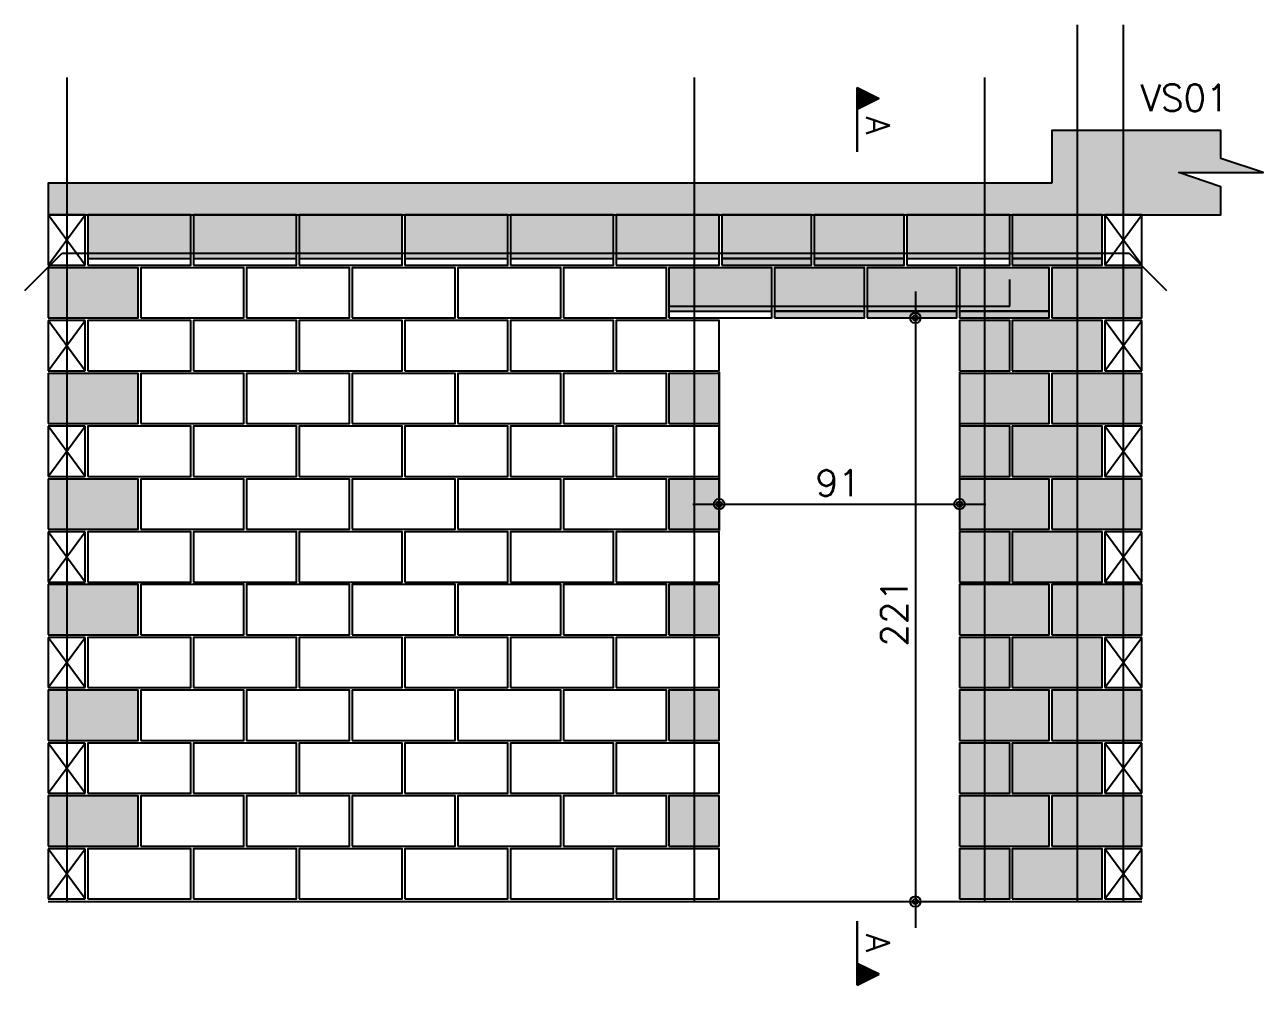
# Model space of a CAD drawing. Extents: x -1.9 to 86, y -1.6 to 61.
# Drawn here: x 31.22 to 40.6, y 5.84 to 13.11 of the extents above; entities that cross this region are included whole.
import ezdxf

# ---------------------------------------------------------------- set-up
doc = ezdxf.new("R2010")
doc.units = 0
doc.header["$MEASUREMENT"] = 0
for name, color, linetype in [('PENA_01', 1, 'CONTINUOUS'), ('PENA_02', 2, 'CONTINUOUS'), ('PENA_03', 3, 'CONTINUOUS'), ('PENA_05', 5, 'CONTINUOUS'), ('PENA_09', 254, 'CONTINUOUS'), ('PENA_11', 252, 'CONTINUOUS'), ('PENA_21', 100, 'CONTINUOUS'), ('PENA_23', 50, 'CONTINUOUS')]:
    doc.layers.add(name, color=color, linetype=linetype)
doc.styles.get("Standard").update_dxf_attribs({"font": 'ROMANS.SHX'})

msp = doc.modelspace()

# ---------------------------------------------------------------- linework, layer by layer
at = {"layer": 'PENA_01', "linetype": 'Continuous'}
for p, q in [((31.7026, 11.339), (32.4826, 11.339)), ((32.5026, 11.339), (33.2826, 11.339)), ((33.3026, 11.339), (34.0826, 11.339)), ((34.1026, 11.339), (34.8826, 11.339)), ((34.9026, 11.339), (35.6826, 11.339)), ((35.7026, 11.339), (36.4826, 11.339)), ((36.5026, 11.339), (37.1826, 11.339)), ((37.2026, 11.339), (37.8826, 11.339)), ((37.9026, 11.339), (38.6826, 11.339)), ((38.7026, 11.339), (39.3826, 11.339)), ((37.9683, 11.089), (37.9683, 6.269)), ((36.1026, 10.939), (36.8826, 10.939)), ((36.9026, 10.939), (37.5826, 10.939)), ((37.6026, 10.939), (38.2826, 10.939)), ((38.1426, 10.889), (38.1683, 10.889)), ((38.3026, 10.939), (38.9826, 10.939)), ((36.4826, 10.479), (36.4826, 9.279)), ((38.3026, 10.479), (38.3026, 9.279)), ((36.2826, 9.479), (38.5026, 9.479)), ((38.1284, 6.469), (38.1683, 6.469))]:
    msp.add_line(p, q, dxfattribs=at)
at = {"layer": 'PENA_02', "linetype": 'Continuous'}
for p, q in [((31.6826, 11.669), (31.4026, 11.669)), ((31.4026, 11.669), (31.4026, 11.289)), ((31.6826, 11.289), (31.6826, 11.669)), ((39.6826, 11.669), (39.4026, 11.669)), ((39.4026, 11.669), (39.4026, 11.289)), ((39.6826, 11.289), (39.6826, 11.669)), ((31.4026, 11.289), (31.6826, 11.289)), ((39.4026, 11.289), (39.6826, 11.289)), ((31.6826, 10.869), (31.4026, 10.869)), ((31.4026, 10.869), (31.4026, 10.489)), ((31.6826, 10.489), (31.6826, 10.869)), ((39.6826, 10.869), (39.4026, 10.869)), ((39.4026, 10.869), (39.4026, 10.489)), ((39.6826, 10.489), (39.6826, 10.869)), ((31.4026, 10.489), (31.6826, 10.489)), ((39.4026, 10.489), (39.6826, 10.489)), ((31.6826, 10.069), (31.4026, 10.069)), ((31.4026, 10.069), (31.4026, 9.689)), ((31.6826, 9.689), (31.6826, 10.069)), ((39.6826, 10.069), (39.4026, 10.069)), ((39.4026, 10.069), (39.4026, 9.689)), ((39.6826, 9.689), (39.6826, 10.069)), ((31.4026, 9.689), (31.6826, 9.689)), ((39.4026, 9.689), (39.6826, 9.689)), ((31.6826, 9.269), (31.4026, 9.269)), ((31.4026, 9.269), (31.4026, 8.889)), ((31.6826, 8.889), (31.6826, 9.269)), ((39.6826, 9.269), (39.4026, 9.269)), ((39.4026, 9.269), (39.4026, 8.889)), ((39.6826, 8.889), (39.6826, 9.269)), ((31.4026, 8.889), (31.6826, 8.889)), ((39.4026, 8.889), (39.6826, 8.889)), ((31.6826, 8.469), (31.4026, 8.469)), ((31.4026, 8.469), (31.4026, 8.089)), ((31.6826, 8.089), (31.6826, 8.469)), ((39.6826, 8.469), (39.4026, 8.469)), ((39.4026, 8.469), (39.4026, 8.089)), ((39.6826, 8.089), (39.6826, 8.469)), ((31.4026, 8.089), (31.6826, 8.089)), ((39.4026, 8.089), (39.6826, 8.089)), ((31.6826, 7.669), (31.4026, 7.669)), ((31.4026, 7.669), (31.4026, 7.289)), ((31.6826, 7.289), (31.6826, 7.669)), ((39.6826, 7.669), (39.4026, 7.669)), ((39.4026, 7.669), (39.4026, 7.289)), ((39.6826, 7.289), (39.6826, 7.669)), ((31.4026, 7.289), (31.6826, 7.289)), ((39.4026, 7.289), (39.6826, 7.289)), ((31.6826, 6.869), (31.4026, 6.869)), ((31.4026, 6.869), (31.4026, 6.489)), ((31.6826, 6.489), (31.6826, 6.869)), ((39.6826, 6.869), (39.4026, 6.869)), ((39.4026, 6.869), (39.4026, 6.489)), ((39.6826, 6.489), (39.6826, 6.869)), ((31.4026, 6.489), (31.6826, 6.489)), ((39.4026, 6.489), (39.6826, 6.489)), ((31.4026, 6.469), (39.6826, 6.469))]:
    msp.add_line(p, q, dxfattribs=at)
for points in [[(39.0026, 11.909), (31.4026, 11.909), (31.4026, 11.669), (40.2826, 11.669), (40.2826, 11.8824), (39.9626, 11.989), (40.6026, 11.989), (40.2826, 12.0957), (40.2826, 12.309), (39.0026, 12.309), (39.0026, 11.909)], [(31.7026, 11.289), (32.4826, 11.289), (32.4826, 11.669), (31.7026, 11.669), (31.7026, 11.289)], [(32.5026, 11.289), (33.2826, 11.289), (33.2826, 11.669), (32.5026, 11.669), (32.5026, 11.289)], [(33.3026, 11.289), (34.0826, 11.289), (34.0826, 11.669), (33.3026, 11.669), (33.3026, 11.289)], [(34.1026, 11.289), (34.8826, 11.289), (34.8826, 11.669), (34.1026, 11.669), (34.1026, 11.289)], [(34.9026, 11.289), (35.6826, 11.289), (35.6826, 11.669), (34.9026, 11.669), (34.9026, 11.289)], [(35.7026, 11.289), (36.4826, 11.289), (36.4826, 11.669), (35.7026, 11.669), (35.7026, 11.289)], [(36.5026, 11.289), (37.1826, 11.289), (37.1826, 11.669), (36.5026, 11.669), (36.5026, 11.289)], [(37.2026, 11.289), (37.8826, 11.289), (37.8826, 11.669), (37.2026, 11.669), (37.2026, 11.289)], [(37.9026, 11.289), (38.6826, 11.289), (38.6826, 11.669), (37.9026, 11.669), (37.9026, 11.289)], [(38.7026, 11.289), (39.3826, 11.289), (39.3826, 11.669), (38.7026, 11.669), (38.7026, 11.289)], [(31.4026, 10.889), (32.0826, 10.889), (32.0826, 11.269), (31.4026, 11.269), (31.4026, 10.889)], [(32.1026, 10.889), (32.8826, 10.889), (32.8826, 11.269), (32.1026, 11.269), (32.1026, 10.889)], [(32.9026, 10.889), (33.6826, 10.889), (33.6826, 11.269), (32.9026, 11.269), (32.9026, 10.889)], [(33.7026, 10.889), (34.4826, 10.889), (34.4826, 11.269), (33.7026, 11.269), (33.7026, 10.889)], [(34.5026, 10.889), (35.2826, 10.889), (35.2826, 11.269), (34.5026, 11.269), (34.5026, 10.889)], [(35.3026, 10.889), (36.0826, 10.889), (36.0826, 11.269), (35.3026, 11.269), (35.3026, 10.889)], [(36.1026, 10.889), (36.8826, 10.889), (36.8826, 11.269), (36.1026, 11.269), (36.1026, 10.889)], [(36.9026, 10.889), (37.5826, 10.889), (37.5826, 11.269), (36.9026, 11.269), (36.9026, 10.889)], [(37.6026, 10.889), (38.2826, 10.889), (38.2826, 11.269), (37.6026, 11.269), (37.6026, 10.889)], [(38.3026, 10.889), (38.9826, 10.889), (38.9826, 11.269), (38.3026, 11.269), (38.3026, 10.889)], [(39.0026, 10.889), (39.6826, 10.889), (39.6826, 11.269), (39.0026, 11.269), (39.0026, 10.889)], [(31.7026, 10.489), (32.4826, 10.489), (32.4826, 10.869), (31.7026, 10.869), (31.7026, 10.489)], [(32.5026, 10.489), (33.2826, 10.489), (33.2826, 10.869), (32.5026, 10.869), (32.5026, 10.489)], [(33.3026, 10.489), (34.0826, 10.489), (34.0826, 10.869), (33.3026, 10.869), (33.3026, 10.489)], [(34.1026, 10.489), (34.8826, 10.489), (34.8826, 10.869), (34.1026, 10.869), (34.1026, 10.489)], [(34.9026, 10.489), (35.6826, 10.489), (35.6826, 10.869), (34.9026, 10.869), (34.9026, 10.489)], [(35.7026, 10.489), (36.4826, 10.489), (36.4826, 10.869), (35.7026, 10.869), (35.7026, 10.489)], [(38.3026, 10.489), (38.6826, 10.489), (38.6826, 10.869), (38.3026, 10.869), (38.3026, 10.489)], [(38.7026, 10.489), (39.3826, 10.489), (39.3826, 10.869), (38.7026, 10.869), (38.7026, 10.489)], [(31.4026, 10.089), (32.0826, 10.089), (32.0826, 10.469), (31.4026, 10.469), (31.4026, 10.089)], [(32.1026, 10.089), (32.8826, 10.089), (32.8826, 10.469), (32.1026, 10.469), (32.1026, 10.089)], [(32.9026, 10.089), (33.6826, 10.089), (33.6826, 10.469), (32.9026, 10.469), (32.9026, 10.089)], [(33.7026, 10.089), (34.4826, 10.089), (34.4826, 10.469), (33.7026, 10.469), (33.7026, 10.089)], [(34.5026, 10.089), (35.2826, 10.089), (35.2826, 10.469), (34.5026, 10.469), (34.5026, 10.089)], [(35.3026, 10.089), (36.0826, 10.089), (36.0826, 10.469), (35.3026, 10.469), (35.3026, 10.089)], [(36.1026, 10.089), (36.4826, 10.089), (36.4826, 10.469), (36.1026, 10.469), (36.1026, 10.089)], [(38.3026, 10.089), (38.9826, 10.089), (38.9826, 10.469), (38.3026, 10.469), (38.3026, 10.089)], [(39.0026, 10.089), (39.6826, 10.089), (39.6826, 10.469), (39.0026, 10.469), (39.0026, 10.089)], [(31.7026, 9.689), (32.4826, 9.689), (32.4826, 10.069), (31.7026, 10.069), (31.7026, 9.689)], [(32.5026, 9.689), (33.2826, 9.689), (33.2826, 10.069), (32.5026, 10.069), (32.5026, 9.689)], [(33.3026, 9.689), (34.0826, 9.689), (34.0826, 10.069), (33.3026, 10.069), (33.3026, 9.689)], [(34.1026, 9.689), (34.8826, 9.689), (34.8826, 10.069), (34.1026, 10.069), (34.1026, 9.689)], [(34.9026, 9.689), (35.6826, 9.689), (35.6826, 10.069), (34.9026, 10.069), (34.9026, 9.689)], [(35.7026, 9.689), (36.4826, 9.689), (36.4826, 10.069), (35.7026, 10.069), (35.7026, 9.689)], [(38.3026, 9.689), (38.6826, 9.689), (38.6826, 10.069), (38.3026, 10.069), (38.3026, 9.689)], [(38.7026, 9.689), (39.3826, 9.689), (39.3826, 10.069), (38.7026, 10.069), (38.7026, 9.689)], [(31.4026, 9.289), (32.0826, 9.289), (32.0826, 9.669), (31.4026, 9.669), (31.4026, 9.289)], [(32.1026, 9.289), (32.8826, 9.289), (32.8826, 9.669), (32.1026, 9.669), (32.1026, 9.289)], [(32.9026, 9.289), (33.6826, 9.289), (33.6826, 9.669), (32.9026, 9.669), (32.9026, 9.289)], [(33.7026, 9.289), (34.4826, 9.289), (34.4826, 9.669), (33.7026, 9.669), (33.7026, 9.289)], [(34.5026, 9.289), (35.2826, 9.289), (35.2826, 9.669), (34.5026, 9.669), (34.5026, 9.289)], [(35.3026, 9.289), (36.0826, 9.289), (36.0826, 9.669), (35.3026, 9.669), (35.3026, 9.289)], [(36.1026, 9.289), (36.4826, 9.289), (36.4826, 9.669), (36.1026, 9.669), (36.1026, 9.289)], [(38.3026, 9.289), (38.9826, 9.289), (38.9826, 9.669), (38.3026, 9.669), (38.3026, 9.289)], [(39.0026, 9.289), (39.6826, 9.289), (39.6826, 9.669), (39.0026, 9.669), (39.0026, 9.289)], [(31.7026, 8.889), (32.4826, 8.889), (32.4826, 9.269), (31.7026, 9.269), (31.7026, 8.889)], [(32.5026, 8.889), (33.2826, 8.889), (33.2826, 9.269), (32.5026, 9.269), (32.5026, 8.889)], [(33.3026, 8.889), (34.0826, 8.889), (34.0826, 9.269), (33.3026, 9.269), (33.3026, 8.889)], [(34.1026, 8.889), (34.8826, 8.889), (34.8826, 9.269), (34.1026, 9.269), (34.1026, 8.889)], [(34.9026, 8.889), (35.6826, 8.889), (35.6826, 9.269), (34.9026, 9.269), (34.9026, 8.889)], [(35.7026, 8.889), (36.4826, 8.889), (36.4826, 9.269), (35.7026, 9.269), (35.7026, 8.889)], [(38.3026, 8.889), (38.6826, 8.889), (38.6826, 9.269), (38.3026, 9.269), (38.3026, 8.889)], [(38.7026, 8.889), (39.3826, 8.889), (39.3826, 9.269), (38.7026, 9.269), (38.7026, 8.889)], [(31.4026, 8.489), (32.0826, 8.489), (32.0826, 8.869), (31.4026, 8.869), (31.4026, 8.489)], [(32.1026, 8.489), (32.8826, 8.489), (32.8826, 8.869), (32.1026, 8.869), (32.1026, 8.489)], [(32.9026, 8.489), (33.6826, 8.489), (33.6826, 8.869), (32.9026, 8.869), (32.9026, 8.489)], [(33.7026, 8.489), (34.4826, 8.489), (34.4826, 8.869), (33.7026, 8.869), (33.7026, 8.489)], [(34.5026, 8.489), (35.2826, 8.489), (35.2826, 8.869), (34.5026, 8.869), (34.5026, 8.489)], [(35.3026, 8.489), (36.0826, 8.489), (36.0826, 8.869), (35.3026, 8.869), (35.3026, 8.489)], [(36.1026, 8.489), (36.4826, 8.489), (36.4826, 8.869), (36.1026, 8.869), (36.1026, 8.489)], [(38.3026, 8.489), (38.9826, 8.489), (38.9826, 8.869), (38.3026, 8.869), (38.3026, 8.489)], [(39.0026, 8.489), (39.6826, 8.489), (39.6826, 8.869), (39.0026, 8.869), (39.0026, 8.489)], [(31.7026, 8.089), (32.4826, 8.089), (32.4826, 8.469), (31.7026, 8.469), (31.7026, 8.089)], [(32.5026, 8.089), (33.2826, 8.089), (33.2826, 8.469), (32.5026, 8.469), (32.5026, 8.089)], [(33.3026, 8.089), (34.0826, 8.089), (34.0826, 8.469), (33.3026, 8.469), (33.3026, 8.089)], [(34.1026, 8.089), (34.8826, 8.089), (34.8826, 8.469), (34.1026, 8.469), (34.1026, 8.089)], [(34.9026, 8.089), (35.6826, 8.089), (35.6826, 8.469), (34.9026, 8.469), (34.9026, 8.089)], [(35.7026, 8.089), (36.4826, 8.089), (36.4826, 8.469), (35.7026, 8.469), (35.7026, 8.089)], [(38.3026, 8.089), (38.6826, 8.089), (38.6826, 8.469), (38.3026, 8.469), (38.3026, 8.089)], [(38.7026, 8.089), (39.3826, 8.089), (39.3826, 8.469), (38.7026, 8.469), (38.7026, 8.089)], [(31.4026, 7.689), (32.0826, 7.689), (32.0826, 8.069), (31.4026, 8.069), (31.4026, 7.689)], [(32.1026, 7.689), (32.8826, 7.689), (32.8826, 8.069), (32.1026, 8.069), (32.1026, 7.689)], [(32.9026, 7.689), (33.6826, 7.689), (33.6826, 8.069), (32.9026, 8.069), (32.9026, 7.689)], [(33.7026, 7.689), (34.4826, 7.689), (34.4826, 8.069), (33.7026, 8.069), (33.7026, 7.689)], [(34.5026, 7.689), (35.2826, 7.689), (35.2826, 8.069), (34.5026, 8.069), (34.5026, 7.689)], [(35.3026, 7.689), (36.0826, 7.689), (36.0826, 8.069), (35.3026, 8.069), (35.3026, 7.689)], [(36.1026, 7.689), (36.4826, 7.689), (36.4826, 8.069), (36.1026, 8.069), (36.1026, 7.689)], [(38.3026, 7.689), (38.9826, 7.689), (38.9826, 8.069), (38.3026, 8.069), (38.3026, 7.689)], [(39.0026, 7.689), (39.6826, 7.689), (39.6826, 8.069), (39.0026, 8.069), (39.0026, 7.689)], [(31.7026, 7.289), (32.4826, 7.289), (32.4826, 7.669), (31.7026, 7.669), (31.7026, 7.289)], [(32.5026, 7.289), (33.2826, 7.289), (33.2826, 7.669), (32.5026, 7.669), (32.5026, 7.289)], [(33.3026, 7.289), (34.0826, 7.289), (34.0826, 7.669), (33.3026, 7.669), (33.3026, 7.289)], [(34.1026, 7.289), (34.8826, 7.289), (34.8826, 7.669), (34.1026, 7.669), (34.1026, 7.289)], [(34.9026, 7.289), (35.6826, 7.289), (35.6826, 7.669), (34.9026, 7.669), (34.9026, 7.289)], [(35.7026, 7.289), (36.4826, 7.289), (36.4826, 7.669), (35.7026, 7.669), (35.7026, 7.289)], [(38.3026, 7.289), (38.6826, 7.289), (38.6826, 7.669), (38.3026, 7.669), (38.3026, 7.289)], [(38.7026, 7.289), (39.3826, 7.289), (39.3826, 7.669), (38.7026, 7.669), (38.7026, 7.289)], [(31.4026, 6.889), (32.0826, 6.889), (32.0826, 7.269), (31.4026, 7.269), (31.4026, 6.889)], [(32.1026, 6.889), (32.8826, 6.889), (32.8826, 7.269), (32.1026, 7.269), (32.1026, 6.889)], [(32.9026, 6.889), (33.6826, 6.889), (33.6826, 7.269), (32.9026, 7.269), (32.9026, 6.889)], [(33.7026, 6.889), (34.4826, 6.889), (34.4826, 7.269), (33.7026, 7.269), (33.7026, 6.889)], [(34.5026, 6.889), (35.2826, 6.889), (35.2826, 7.269), (34.5026, 7.269), (34.5026, 6.889)], [(35.3026, 6.889), (36.0826, 6.889), (36.0826, 7.269), (35.3026, 7.269), (35.3026, 6.889)], [(36.1026, 6.889), (36.4826, 6.889), (36.4826, 7.269), (36.1026, 7.269), (36.1026, 6.889)], [(38.3026, 6.889), (38.9826, 6.889), (38.9826, 7.269), (38.3026, 7.269), (38.3026, 6.889)], [(39.0026, 6.889), (39.6826, 6.889), (39.6826, 7.269), (39.0026, 7.269), (39.0026, 6.889)], [(31.7026, 6.489), (32.4826, 6.489), (32.4826, 6.869), (31.7026, 6.869), (31.7026, 6.489)], [(32.5026, 6.489), (33.2826, 6.489), (33.2826, 6.869), (32.5026, 6.869), (32.5026, 6.489)], [(33.3026, 6.489), (34.0826, 6.489), (34.0826, 6.869), (33.3026, 6.869), (33.3026, 6.489)], [(34.1026, 6.489), (34.8826, 6.489), (34.8826, 6.869), (34.1026, 6.869), (34.1026, 6.489)], [(34.9026, 6.489), (35.6826, 6.489), (35.6826, 6.869), (34.9026, 6.869), (34.9026, 6.489)], [(35.7026, 6.489), (36.4826, 6.489), (36.4826, 6.869), (35.7026, 6.869), (35.7026, 6.489)], [(38.3026, 6.489), (38.6826, 6.489), (38.6826, 6.869), (38.3026, 6.869), (38.3026, 6.489)], [(38.7026, 6.489), (39.3826, 6.489), (39.3826, 6.869), (38.7026, 6.869), (38.7026, 6.489)]]:
    msp.add_lwpolyline(points, dxfattribs=at)
for centre, radius in [((37.9683, 10.889), 0.04), ((37.9683, 10.889), 0.02), ((36.4826, 9.479), 0.04), ((36.4826, 9.479), 0.02), ((38.3026, 9.479), 0.04), ((38.3026, 9.479), 0.02), ((37.9683, 6.469), 0.04), ((37.9683, 6.469), 0.02)]:
    msp.add_circle(centre, radius, dxfattribs=at)
at = {"layer": 'PENA_03', "linetype": 'Continuous'}
for p, q in [((37.5282, 12.1475), (37.5282, 12.6339)), ((37.5282, 12.6339), (37.6941, 12.5509)), ((37.5288, 12.6328), (37.5288, 12.4691)), ((37.5288, 12.6328), (37.6925, 12.5509)), ((37.5409, 12.6275), (37.5409, 12.4743)), ((37.5537, 12.6211), (37.5537, 12.4807)), ((37.5664, 12.6148), (37.5664, 12.4871)), ((37.5792, 12.6084), (37.5792, 12.4935)), ((37.592, 12.602), (37.592, 12.4999)), ((37.6047, 12.5956), (37.6047, 12.5063)), ((37.6175, 12.5892), (37.6175, 12.5126)), ((37.6303, 12.5828), (37.6303, 12.519)), ((37.643, 12.5765), (37.643, 12.5254)), ((37.6558, 12.5701), (37.6558, 12.5318)), ((37.6925, 12.5509), (37.5288, 12.4691)), ((37.6941, 12.5509), (37.5288, 12.4683)), ((37.6686, 12.5637), (37.6686, 12.5382)), ((37.6813, 12.5573), (37.6813, 12.5445)), ((37.5288, 12.4683), (37.5288, 12.1475)), ((31.4026, 11.289), (31.6826, 11.669)), ((31.6826, 11.289), (31.4026, 11.669)), ((39.4026, 11.289), (39.6826, 11.669)), ((39.6826, 11.289), (39.4026, 11.669)), ((31.4026, 10.489), (31.6826, 10.869)), ((31.6826, 10.489), (31.4026, 10.869)), ((39.4026, 10.489), (39.6826, 10.869)), ((39.6826, 10.489), (39.4026, 10.869)), ((31.4026, 9.689), (31.6826, 10.069)), ((31.6826, 9.689), (31.4026, 10.069)), ((39.4026, 9.689), (39.6826, 10.069)), ((39.6826, 9.689), (39.4026, 10.069)), ((31.4026, 8.889), (31.6826, 9.269)), ((31.6826, 8.889), (31.4026, 9.269)), ((39.4026, 8.889), (39.6826, 9.269)), ((39.6826, 8.889), (39.4026, 9.269)), ((31.4026, 8.089), (31.6826, 8.469)), ((31.6826, 8.089), (31.4026, 8.469)), ((39.4026, 8.089), (39.6826, 8.469)), ((39.6826, 8.089), (39.4026, 8.469)), ((31.4026, 7.289), (31.6826, 7.669)), ((31.6826, 7.289), (31.4026, 7.669)), ((39.4026, 7.289), (39.6826, 7.669)), ((39.6826, 7.289), (39.4026, 7.669)), ((31.4026, 6.489), (31.6826, 6.869)), ((31.6826, 6.489), (31.4026, 6.869)), ((39.4026, 6.489), (39.6826, 6.869)), ((39.6826, 6.489), (39.4026, 6.869)), ((37.5282, 6.3217), (37.5282, 5.8353)), ((37.5288, 6.0009), (37.5288, 6.3217)), ((37.5282, 5.8353), (37.6941, 5.9183)), ((37.6941, 5.9183), (37.5288, 6.0009)), ((37.5288, 5.8365), (37.5288, 6.0001)), ((37.6925, 5.9183), (37.5288, 6.0001)), ((37.5288, 5.8365), (37.6925, 5.9183)), ((37.5409, 5.8417), (37.5409, 5.9949)), ((37.5537, 5.8481), (37.5537, 5.9885)), ((37.5664, 5.8545), (37.5664, 5.9821)), ((37.5792, 5.8609), (37.5792, 5.9757)), ((37.592, 5.8673), (37.592, 5.9694)), ((37.6047, 5.8736), (37.6047, 5.963)), ((37.6175, 5.88), (37.6175, 5.9566)), ((37.6303, 5.8864), (37.6303, 5.9502)), ((37.643, 5.8928), (37.643, 5.9438)), ((37.6558, 5.8992), (37.6558, 5.9375)), ((37.6686, 5.9055), (37.6686, 5.9311)), ((37.6813, 5.9119), (37.6813, 5.9247))]:
    msp.add_line(p, q, dxfattribs=at)
at = {"layer": 'PENA_05', "linetype": 'Continuous'}
for p, q in [((31.2243, 11.0962), (31.5071, 11.379)), ((31.5071, 11.379), (39.5871, 11.379)), ((39.5871, 11.379), (39.87, 11.0962)), ((36.1026, 11.179), (36.1026, 10.979)), ((38.6826, 10.979), (38.6826, 11.1794)), ((36.1026, 10.979), (38.6826, 10.979))]:
    msp.add_line(p, q, dxfattribs=at)
for points in [[(39.1926, 13.109), (39.1926, 6.469)], [(39.5426, 13.109), (39.5426, 6.469)], [(31.5426, 12.709), (31.5426, 6.469)], [(36.2926, 12.709), (36.2926, 6.469)], [(38.4926, 12.709), (38.4926, 6.469)]]:
    msp.add_lwpolyline(points, dxfattribs=at)
at = {"layer": 'PENA_09', "linetype": 'Continuous'}
for points in [[(31.7026, 11.339), (32.4826, 11.339), (32.4826, 11.669), (31.7026, 11.669), (31.7026, 11.339)], [(32.5026, 11.339), (33.2826, 11.339), (33.2826, 11.669), (32.5026, 11.669), (32.5026, 11.339)], [(33.3026, 11.339), (34.0826, 11.339), (34.0826, 11.669), (33.3026, 11.669), (33.3026, 11.339)], [(34.1026, 11.339), (34.8826, 11.339), (34.8826, 11.669), (34.1026, 11.669), (34.1026, 11.339)], [(34.9026, 11.339), (35.6826, 11.339), (35.6826, 11.669), (34.9026, 11.669), (34.9026, 11.339)], [(35.7026, 11.339), (36.4826, 11.339), (36.4826, 11.669), (35.7026, 11.669), (35.7026, 11.339)], [(36.5026, 11.339), (37.1826, 11.339), (37.1826, 11.669), (36.5026, 11.669), (36.5026, 11.339)], [(37.2026, 11.339), (37.8826, 11.339), (37.8826, 11.669), (37.2026, 11.669), (37.2026, 11.339)], [(37.9026, 11.339), (38.6826, 11.339), (38.6826, 11.669), (37.9026, 11.669), (37.9026, 11.339)], [(38.7026, 11.339), (39.3826, 11.339), (39.3826, 11.669), (38.7026, 11.669), (38.7026, 11.339)], [(36.1026, 10.939), (36.8826, 10.939), (36.8826, 11.269), (36.1026, 11.269), (36.1026, 10.939)], [(36.9026, 10.939), (37.5826, 10.939), (37.5826, 11.269), (36.9026, 11.269), (36.9026, 10.939)], [(37.6026, 10.939), (38.2826, 10.939), (38.2826, 11.269), (37.6026, 11.269), (37.6026, 10.939)], [(38.3026, 10.939), (38.9826, 10.939), (38.9826, 11.269), (38.3026, 11.269), (38.3026, 10.939)]]:
    msp.add_lwpolyline(points, dxfattribs=at)
for points in [[(31.7026, 11.339), (32.4826, 11.339), (32.4826, 11.669)], [(31.7026, 11.339), (32.4826, 11.669), (31.7026, 11.669)], [(31.7026, 11.339), (31.7026, 11.669), (31.7026, 11.339)], [(32.5026, 11.339), (33.2826, 11.339), (33.2826, 11.669)], [(32.5026, 11.339), (33.2826, 11.669), (32.5026, 11.669)], [(32.5026, 11.339), (32.5026, 11.669), (32.5026, 11.339)], [(33.3026, 11.339), (34.0826, 11.339), (34.0826, 11.669)], [(33.3026, 11.339), (34.0826, 11.669), (33.3026, 11.669)], [(33.3026, 11.339), (33.3026, 11.669), (33.3026, 11.339)], [(34.1026, 11.339), (34.8826, 11.339), (34.8826, 11.669)], [(34.1026, 11.339), (34.8826, 11.669), (34.1026, 11.669)], [(34.1026, 11.339), (34.1026, 11.669), (34.1026, 11.339)], [(34.9026, 11.339), (35.6826, 11.339), (35.6826, 11.669)], [(34.9026, 11.339), (35.6826, 11.669), (34.9026, 11.669)], [(34.9026, 11.339), (34.9026, 11.669), (34.9026, 11.339)], [(35.7026, 11.339), (36.4826, 11.339), (36.4826, 11.669)], [(35.7026, 11.339), (36.4826, 11.669), (35.7026, 11.669)], [(35.7026, 11.339), (35.7026, 11.669), (35.7026, 11.339)], [(36.5026, 11.339), (37.1826, 11.339), (37.1826, 11.669)], [(36.5026, 11.339), (37.1826, 11.669), (36.5026, 11.669)], [(36.5026, 11.339), (36.5026, 11.669), (36.5026, 11.339)], [(37.2026, 11.339), (37.8826, 11.339), (37.8826, 11.669)], [(37.2026, 11.339), (37.8826, 11.669), (37.2026, 11.669)], [(37.2026, 11.339), (37.2026, 11.669), (37.2026, 11.339)], [(37.9026, 11.339), (38.6826, 11.339), (38.6826, 11.669)], [(37.9026, 11.339), (38.6826, 11.669), (37.9026, 11.669)], [(37.9026, 11.339), (37.9026, 11.669), (37.9026, 11.339)], [(38.7026, 11.339), (39.3826, 11.339), (39.3826, 11.669)], [(38.7026, 11.339), (39.3826, 11.669), (38.7026, 11.669)], [(38.7026, 11.339), (38.7026, 11.669), (38.7026, 11.339)], [(36.1026, 10.939), (36.8826, 10.939), (36.8826, 11.269)], [(36.1026, 10.939), (36.8826, 11.269), (36.1026, 11.269)], [(36.1026, 10.939), (36.1026, 11.269), (36.1026, 10.939)], [(36.9026, 10.939), (37.5826, 10.939), (37.5826, 11.269)], [(36.9026, 10.939), (37.5826, 11.269), (36.9026, 11.269)], [(36.9026, 10.939), (36.9026, 11.269), (36.9026, 10.939)], [(37.6026, 10.939), (38.2826, 10.939), (38.2826, 11.269)], [(37.6026, 10.939), (38.2826, 11.269), (37.6026, 11.269)], [(37.6026, 10.939), (37.6026, 11.269), (37.6026, 10.939)], [(38.3026, 10.939), (38.9826, 10.939), (38.9826, 11.269)], [(38.3026, 10.939), (38.9826, 11.269), (38.3026, 11.269)], [(38.3026, 10.939), (38.3026, 11.269), (38.3026, 10.939)]]:
    msp.add_solid(points, dxfattribs=at)
at = {"layer": 'PENA_11', "linetype": 'Continuous'}
for points in [[(39.9626, 11.989), (40.2826, 12.309), (39.0026, 12.309)], [(39.9626, 11.989), (39.0026, 12.309), (40.2826, 11.669)], [(40.2826, 11.669), (39.0026, 12.309), (39.0026, 11.909)], [(39.9626, 11.989), (40.2826, 12.0957), (40.2826, 12.309)], [(39.9626, 11.989), (40.6026, 11.989), (40.2826, 12.0957)], [(39.9626, 11.989), (40.2826, 11.669), (40.2826, 11.8824)], [(40.2826, 11.669), (39.0026, 11.909), (31.4026, 11.909)], [(40.2826, 11.669), (31.4026, 11.909), (31.4026, 11.669)]]:
    msp.add_solid(points, dxfattribs=at)
at = {"layer": 'PENA_21', "linetype": 'Continuous'}
for points in [[(31.4026, 10.889), (32.0826, 10.889), (32.0826, 11.269), (31.4026, 11.269), (31.4026, 10.889)], [(36.5026, 11.289), (37.1826, 11.289), (37.1826, 11.339), (36.5026, 11.339), (36.5026, 11.289)], [(37.2026, 11.289), (37.8826, 11.289), (37.8826, 11.339), (37.2026, 11.339), (37.2026, 11.289)], [(38.7026, 11.289), (39.3826, 11.289), (39.3826, 11.339), (38.7026, 11.339), (38.7026, 11.289)], [(39.0026, 10.889), (39.6826, 10.889), (39.6826, 11.269), (39.0026, 11.269), (39.0026, 10.889)], [(36.9026, 10.889), (37.5826, 10.889), (37.5826, 10.939), (36.9026, 10.939), (36.9026, 10.889)], [(37.6026, 10.889), (38.2826, 10.889), (38.2826, 10.939), (37.6026, 10.939), (37.6026, 10.889)], [(38.3026, 10.889), (38.9826, 10.889), (38.9826, 10.939), (38.3026, 10.939), (38.3026, 10.889)], [(38.7026, 10.489), (39.3826, 10.489), (39.3826, 10.869), (38.7026, 10.869), (38.7026, 10.489)], [(31.4026, 10.089), (32.0826, 10.089), (32.0826, 10.469), (31.4026, 10.469), (31.4026, 10.089)], [(38.3026, 10.089), (38.9826, 10.089), (38.9826, 10.469), (38.3026, 10.469), (38.3026, 10.089)], [(39.0026, 10.089), (39.6826, 10.089), (39.6826, 10.469), (39.0026, 10.469), (39.0026, 10.089)], [(38.7026, 9.689), (39.3826, 9.689), (39.3826, 10.069), (38.7026, 10.069), (38.7026, 9.689)], [(31.4026, 9.289), (32.0826, 9.289), (32.0826, 9.669), (31.4026, 9.669), (31.4026, 9.289)], [(38.3026, 9.289), (38.9826, 9.289), (38.9826, 9.669), (38.3026, 9.669), (38.3026, 9.289)], [(39.0026, 9.289), (39.6826, 9.289), (39.6826, 9.669), (39.0026, 9.669), (39.0026, 9.289)], [(38.7026, 8.889), (39.3826, 8.889), (39.3826, 9.269), (38.7026, 9.269), (38.7026, 8.889)], [(31.4026, 8.489), (32.0826, 8.489), (32.0826, 8.869), (31.4026, 8.869), (31.4026, 8.489)], [(38.3026, 8.489), (38.9826, 8.489), (38.9826, 8.869), (38.3026, 8.869), (38.3026, 8.489)], [(39.0026, 8.489), (39.6826, 8.489), (39.6826, 8.869), (39.0026, 8.869), (39.0026, 8.489)], [(38.7026, 8.089), (39.3826, 8.089), (39.3826, 8.469), (38.7026, 8.469), (38.7026, 8.089)], [(31.4026, 7.689), (32.0826, 7.689), (32.0826, 8.069), (31.4026, 8.069), (31.4026, 7.689)], [(38.3026, 7.689), (38.9826, 7.689), (38.9826, 8.069), (38.3026, 8.069), (38.3026, 7.689)], [(39.0026, 7.689), (39.6826, 7.689), (39.6826, 8.069), (39.0026, 8.069), (39.0026, 7.689)], [(38.7026, 7.289), (39.3826, 7.289), (39.3826, 7.669), (38.7026, 7.669), (38.7026, 7.289)], [(31.4026, 6.889), (32.0826, 6.889), (32.0826, 7.269), (31.4026, 7.269), (31.4026, 6.889)], [(38.3026, 6.889), (38.9826, 6.889), (38.9826, 7.269), (38.3026, 7.269), (38.3026, 6.889)], [(39.0026, 6.889), (39.6826, 6.889), (39.6826, 7.269), (39.0026, 7.269), (39.0026, 6.889)], [(38.7026, 6.489), (39.3826, 6.489), (39.3826, 6.869), (38.7026, 6.869), (38.7026, 6.489)]]:
    msp.add_lwpolyline(points, dxfattribs=at)
for points in [[(31.4026, 10.889), (32.0826, 10.889), (32.0826, 11.269)], [(31.4026, 10.889), (32.0826, 11.269), (31.4026, 11.269)], [(31.4026, 10.889), (31.4026, 11.269), (31.4026, 10.889)], [(36.5026, 11.289), (37.1826, 11.289), (37.1826, 11.339)], [(36.5026, 11.289), (37.1826, 11.339), (36.5026, 11.339)], [(36.5026, 11.289), (36.5026, 11.339), (36.5026, 11.289)], [(37.2026, 11.289), (37.8826, 11.289), (37.8826, 11.339)], [(37.2026, 11.289), (37.8826, 11.339), (37.2026, 11.339)], [(37.2026, 11.289), (37.2026, 11.339), (37.2026, 11.289)], [(38.7026, 11.289), (39.3826, 11.289), (39.3826, 11.339)], [(38.7026, 11.289), (39.3826, 11.339), (38.7026, 11.339)], [(38.7026, 11.289), (38.7026, 11.339), (38.7026, 11.289)], [(39.0026, 10.889), (39.6826, 10.889), (39.6826, 11.269)], [(39.0026, 10.889), (39.6826, 11.269), (39.0026, 11.269)], [(39.0026, 10.889), (39.0026, 11.269), (39.0026, 10.889)], [(36.9026, 10.889), (37.5826, 10.889), (37.5826, 10.939)], [(36.9026, 10.889), (37.5826, 10.939), (36.9026, 10.939)], [(36.9026, 10.889), (36.9026, 10.939), (36.9026, 10.889)], [(37.6026, 10.889), (38.2826, 10.889), (38.2826, 10.939)], [(37.6026, 10.889), (38.2826, 10.939), (37.6026, 10.939)], [(37.6026, 10.889), (37.6026, 10.939), (37.6026, 10.889)], [(38.3026, 10.889), (38.9826, 10.889), (38.9826, 10.939)], [(38.3026, 10.889), (38.9826, 10.939), (38.3026, 10.939)], [(38.3026, 10.889), (38.3026, 10.939), (38.3026, 10.889)], [(38.7026, 10.489), (39.3826, 10.489), (39.3826, 10.869)], [(38.7026, 10.489), (39.3826, 10.869), (38.7026, 10.869)], [(38.7026, 10.489), (38.7026, 10.869), (38.7026, 10.489)], [(31.4026, 10.089), (32.0826, 10.089), (32.0826, 10.469)], [(31.4026, 10.089), (32.0826, 10.469), (31.4026, 10.469)], [(31.4026, 10.089), (31.4026, 10.469), (31.4026, 10.089)], [(38.3026, 10.089), (38.9826, 10.089), (38.9826, 10.469)], [(38.3026, 10.089), (38.9826, 10.469), (38.3026, 10.469)], [(38.3026, 10.089), (38.3026, 10.469), (38.3026, 10.089)], [(39.0026, 10.089), (39.6826, 10.089), (39.6826, 10.469)], [(39.0026, 10.089), (39.6826, 10.469), (39.0026, 10.469)], [(39.0026, 10.089), (39.0026, 10.469), (39.0026, 10.089)], [(38.7026, 9.689), (39.3826, 9.689), (39.3826, 10.069)], [(38.7026, 9.689), (39.3826, 10.069), (38.7026, 10.069)], [(38.7026, 9.689), (38.7026, 10.069), (38.7026, 9.689)], [(31.4026, 9.289), (32.0826, 9.289), (32.0826, 9.669)], [(31.4026, 9.289), (32.0826, 9.669), (31.4026, 9.669)], [(31.4026, 9.289), (31.4026, 9.669), (31.4026, 9.289)], [(38.3026, 9.289), (38.9826, 9.289), (38.9826, 9.669)], [(38.3026, 9.289), (38.9826, 9.669), (38.3026, 9.669)], [(38.3026, 9.289), (38.3026, 9.669), (38.3026, 9.289)], [(39.0026, 9.289), (39.6826, 9.289), (39.6826, 9.669)], [(39.0026, 9.289), (39.6826, 9.669), (39.0026, 9.669)], [(39.0026, 9.289), (39.0026, 9.669), (39.0026, 9.289)], [(38.7026, 8.889), (39.3826, 8.889), (39.3826, 9.269)], [(38.7026, 8.889), (39.3826, 9.269), (38.7026, 9.269)], [(38.7026, 8.889), (38.7026, 9.269), (38.7026, 8.889)], [(31.4026, 8.489), (32.0826, 8.489), (32.0826, 8.869)], [(31.4026, 8.489), (32.0826, 8.869), (31.4026, 8.869)], [(31.4026, 8.489), (31.4026, 8.869), (31.4026, 8.489)], [(38.3026, 8.489), (38.9826, 8.489), (38.9826, 8.869)], [(38.3026, 8.489), (38.9826, 8.869), (38.3026, 8.869)], [(38.3026, 8.489), (38.3026, 8.869), (38.3026, 8.489)], [(39.0026, 8.489), (39.6826, 8.489), (39.6826, 8.869)], [(39.0026, 8.489), (39.6826, 8.869), (39.0026, 8.869)], [(39.0026, 8.489), (39.0026, 8.869), (39.0026, 8.489)], [(38.7026, 8.089), (39.3826, 8.089), (39.3826, 8.469)], [(38.7026, 8.089), (39.3826, 8.469), (38.7026, 8.469)], [(38.7026, 8.089), (38.7026, 8.469), (38.7026, 8.089)], [(31.4026, 7.689), (32.0826, 7.689), (32.0826, 8.069)], [(31.4026, 7.689), (32.0826, 8.069), (31.4026, 8.069)], [(31.4026, 7.689), (31.4026, 8.069), (31.4026, 7.689)], [(38.3026, 7.689), (38.9826, 7.689), (38.9826, 8.069)], [(38.3026, 7.689), (38.9826, 8.069), (38.3026, 8.069)], [(38.3026, 7.689), (38.3026, 8.069), (38.3026, 7.689)], [(39.0026, 7.689), (39.6826, 7.689), (39.6826, 8.069)], [(39.0026, 7.689), (39.6826, 8.069), (39.0026, 8.069)], [(39.0026, 7.689), (39.0026, 8.069), (39.0026, 7.689)], [(38.7026, 7.289), (39.3826, 7.289), (39.3826, 7.669)], [(38.7026, 7.289), (39.3826, 7.669), (38.7026, 7.669)], [(38.7026, 7.289), (38.7026, 7.669), (38.7026, 7.289)], [(31.4026, 6.889), (32.0826, 6.889), (32.0826, 7.269)], [(31.4026, 6.889), (32.0826, 7.269), (31.4026, 7.269)], [(31.4026, 6.889), (31.4026, 7.269), (31.4026, 6.889)], [(38.3026, 6.889), (38.9826, 6.889), (38.9826, 7.269)], [(38.3026, 6.889), (38.9826, 7.269), (38.3026, 7.269)], [(38.3026, 6.889), (38.3026, 7.269), (38.3026, 6.889)], [(39.0026, 6.889), (39.6826, 6.889), (39.6826, 7.269)], [(39.0026, 6.889), (39.6826, 7.269), (39.0026, 7.269)], [(39.0026, 6.889), (39.0026, 7.269), (39.0026, 6.889)], [(38.7026, 6.489), (39.3826, 6.489), (39.3826, 6.869)], [(38.7026, 6.489), (39.3826, 6.869), (38.7026, 6.869)], [(38.7026, 6.489), (38.7026, 6.869), (38.7026, 6.489)]]:
    msp.add_solid(points, dxfattribs=at)
at = {"layer": 'PENA_23', "linetype": 'Continuous'}
for points in [[(38.3026, 10.489), (38.6826, 10.489), (38.6826, 10.869), (38.3026, 10.869), (38.3026, 10.489)], [(36.1026, 10.089), (36.4826, 10.089), (36.4826, 10.469), (36.1026, 10.469), (36.1026, 10.089)], [(38.3026, 9.689), (38.6826, 9.689), (38.6826, 10.069), (38.3026, 10.069), (38.3026, 9.689)], [(36.1026, 9.289), (36.4826, 9.289), (36.4826, 9.669), (36.1026, 9.669), (36.1026, 9.289)], [(38.3026, 8.889), (38.6826, 8.889), (38.6826, 9.269), (38.3026, 9.269), (38.3026, 8.889)], [(36.1026, 8.489), (36.4826, 8.489), (36.4826, 8.869), (36.1026, 8.869), (36.1026, 8.489)], [(38.3026, 8.089), (38.6826, 8.089), (38.6826, 8.469), (38.3026, 8.469), (38.3026, 8.089)], [(36.1026, 7.689), (36.4826, 7.689), (36.4826, 8.069), (36.1026, 8.069), (36.1026, 7.689)], [(38.3026, 7.289), (38.6826, 7.289), (38.6826, 7.669), (38.3026, 7.669), (38.3026, 7.289)], [(36.1026, 6.889), (36.4826, 6.889), (36.4826, 7.269), (36.1026, 7.269), (36.1026, 6.889)], [(38.3026, 6.489), (38.6826, 6.489), (38.6826, 6.869), (38.3026, 6.869), (38.3026, 6.489)]]:
    msp.add_lwpolyline(points, dxfattribs=at)
for points in [[(38.3026, 10.489), (38.6826, 10.489), (38.6826, 10.869)], [(38.3026, 10.489), (38.6826, 10.869), (38.3026, 10.869)], [(38.3026, 10.489), (38.3026, 10.869), (38.3026, 10.489)], [(36.1026, 10.089), (36.4826, 10.089), (36.4826, 10.469)], [(36.1026, 10.089), (36.4826, 10.469), (36.1026, 10.469)], [(36.1026, 10.089), (36.1026, 10.469), (36.1026, 10.089)], [(38.3026, 9.689), (38.6826, 9.689), (38.6826, 10.069)], [(38.3026, 9.689), (38.6826, 10.069), (38.3026, 10.069)], [(38.3026, 9.689), (38.3026, 10.069), (38.3026, 9.689)], [(36.1026, 9.289), (36.4826, 9.289), (36.4826, 9.669)], [(36.1026, 9.289), (36.4826, 9.669), (36.1026, 9.669)], [(36.1026, 9.289), (36.1026, 9.669), (36.1026, 9.289)], [(38.3026, 8.889), (38.6826, 8.889), (38.6826, 9.269)], [(38.3026, 8.889), (38.6826, 9.269), (38.3026, 9.269)], [(38.3026, 8.889), (38.3026, 9.269), (38.3026, 8.889)], [(36.1026, 8.489), (36.4826, 8.489), (36.4826, 8.869)], [(36.1026, 8.489), (36.4826, 8.869), (36.1026, 8.869)], [(36.1026, 8.489), (36.1026, 8.869), (36.1026, 8.489)], [(38.3026, 8.089), (38.6826, 8.089), (38.6826, 8.469)], [(38.3026, 8.089), (38.6826, 8.469), (38.3026, 8.469)], [(38.3026, 8.089), (38.3026, 8.469), (38.3026, 8.089)], [(36.1026, 7.689), (36.4826, 7.689), (36.4826, 8.069)], [(36.1026, 7.689), (36.4826, 8.069), (36.1026, 8.069)], [(36.1026, 7.689), (36.1026, 8.069), (36.1026, 7.689)], [(38.3026, 7.289), (38.6826, 7.289), (38.6826, 7.669)], [(38.3026, 7.289), (38.6826, 7.669), (38.3026, 7.669)], [(38.3026, 7.289), (38.3026, 7.669), (38.3026, 7.289)], [(36.1026, 6.889), (36.4826, 6.889), (36.4826, 7.269)], [(36.1026, 6.889), (36.4826, 7.269), (36.1026, 7.269)], [(36.1026, 6.889), (36.1026, 7.269), (36.1026, 6.889)], [(38.3026, 6.489), (38.6826, 6.489), (38.6826, 6.869)], [(38.3026, 6.489), (38.6826, 6.869), (38.3026, 6.869)], [(38.3026, 6.489), (38.3026, 6.869), (38.3026, 6.489)]]:
    msp.add_solid(points, dxfattribs=at)

# ---------------------------------------------------------------- texts
at = {"layer": 'PENA_03', "linetype": 'Continuous'}
for s, height, rotation, p in [('A', 0.18, 270, (37.5952, 12.4155)), ('221', 0.2, 90, (37.9083, 8.399)), ('A', 0.18, 270, (37.5952, 6.2252))]:
    msp.add_text(s, height=height, rotation=rotation, dxfattribs=at).set_placement(p)
msp.add_text('91', height=0.2, dxfattribs=at).set_placement((37.2126, 9.539))
at = {"layer": 'PENA_05', "linetype": 'Continuous'}
msp.add_text('VS01', height=0.2, dxfattribs=at).set_placement((39.6734, 12.4559))

doc.saveas('drawing.dxf')
